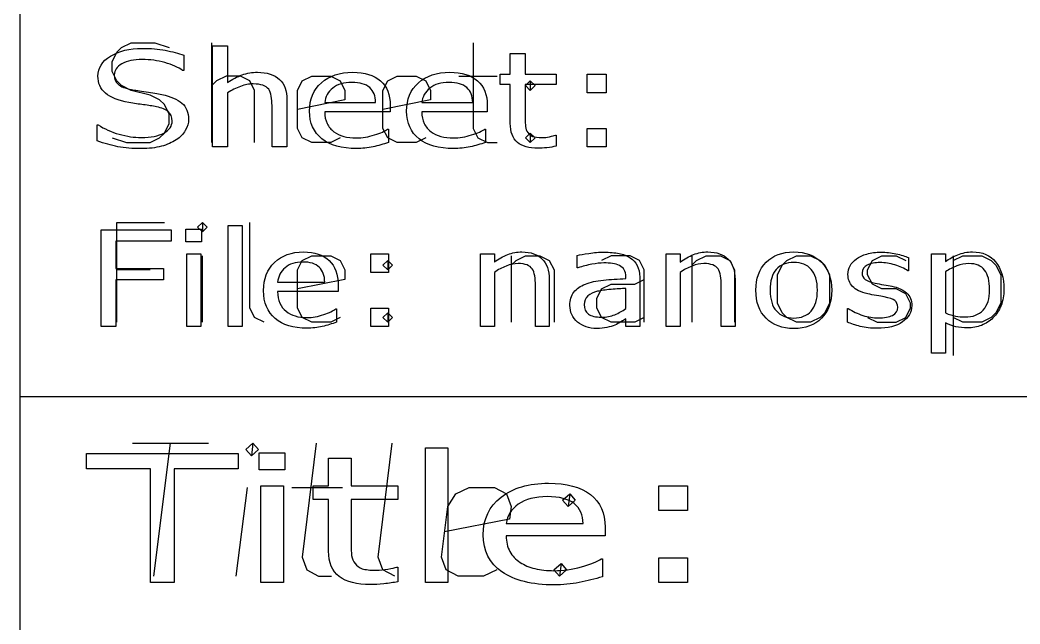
# Model space of a CAD drawing. Header units: millimetres. Extents: x 10 to 410, y 10 to 287.
# Drawn here: x 299.99 to 315.02, y 19.08 to 28.16 of the extents above; entities that cross this region are included whole.
import ezdxf

# ---------------------------------------------------------------- set-up
doc = ezdxf.new("R2010")
doc.units = ezdxf.units.MM
doc.layers.get('0').update_dxf_attribs({"linetype": 'CONTINUOUS'})

msp = doc.modelspace()

# ---------------------------------------------------------------- linework, layer by layer
at = {"color": 7}
for points in [[(299.989, 44), (407.989, 44), (407.989, 12), (299.989, 12)], [(308.79773, 27.0625), (308.51184, 27.0625), (308.51184, 27.34082), (308.79773, 27.34082)], [(308.79773, 26.25), (308.51184, 26.25), (308.51184, 26.52832), (308.79773, 26.52832)], [(302.2617, 24.83222), (301.42909, 24.83222), (301.42909, 24.42206), (302.1445, 24.42206), (302.1445, 24.25019), (301.42909, 24.25019), (301.42909, 23.54999), (301.21016, 23.54999), (301.21016, 25.00409), (302.2617, 25.00409)], [(302.71837, 24.82322), (302.48395, 24.82322), (302.48395, 25.01365), (302.71837, 25.01365)], [(303.32648, 23.54978), (303.11861, 23.54978), (303.11861, 25.06931), (303.32648, 25.06931)], [(302.70507, 23.54978), (302.49719, 23.54978), (302.49719, 24.6406), (302.70507, 24.6406)], [(305.52909, 24.36228), (305.26482, 24.36228), (305.26482, 24.6406), (305.52909, 24.6406)], [(311.6591, 23.6139), (311.5163, 23.6853), (311.4448, 23.7567), (311.3734, 23.8996), (311.3734, 24.3282), (311.4448, 24.471), (311.5163, 24.5424), (311.6591, 24.6139), (311.8734, 24.6139), (312.0163, 24.5424), (312.0877, 24.471), (312.1591, 24.3282), (312.1591, 23.8996), (312.0877, 23.7567), (312.0163, 23.6853), (311.8734, 23.6139)], [(311.97545, 24.0947)], [(312.18997, 24.0947)], [(314.56395, 24.10347)], [(314.77849, 24.10837)], [(305.52909, 23.54978), (305.26482, 23.54978), (305.26482, 23.8281), (305.52909, 23.8281)], [(309.09721, 23.81827)], [(303.96947, 21.39797), (303.58629, 21.39797), (303.58629, 21.65188), (303.96947, 21.65188)], [(306.42214, 19.70003), (306.08234, 19.70003), (306.08234, 21.7261), (306.42214, 21.7261)], [(303.26999, 21.40967), (302.30844, 21.40967), (302.30844, 19.70001), (301.95057, 19.70001), (301.95057, 21.40967), (300.98901, 21.40967), (300.98901, 21.63884), (303.26999, 21.63884)], [(303.94777, 19.70003), (303.60797, 19.70003), (303.60797, 21.15448), (303.94777, 21.15448)], [(310.02254, 20.78338), (309.59056, 20.78338), (309.59056, 21.15448), (310.02254, 21.15448)], [(310.02254, 19.70003), (309.59056, 19.70003), (309.59056, 20.07113), (310.02254, 20.07113)]]:
    msp.add_lwpolyline(points, close=True, dxfattribs=at)
for points in [[(301.3734, 26.3853), (301.5877, 26.3139), (301.9448, 26.3139), (302.0877, 26.3853), (302.1591, 26.4567), (302.2305, 26.5996), (302.2305, 26.7424), (302.1591, 26.8853), (302.0877, 26.9567), (301.9448, 27.0282), (301.6591, 27.0996), (301.5163, 27.171), (301.4448, 27.2424), (301.3734, 27.3853), (301.3734, 27.5282), (301.4448, 27.671), (301.5163, 27.7424), (301.6591, 27.8139), (302.0163, 27.8139), (302.2305, 27.7424)], [(302.8734, 26.3139), (302.8734, 27.8139)], [(306.802, 27.8139), (306.802, 26.5282), (306.8734, 26.3853), (307.0163, 26.3139), (307.1591, 26.3139)], [(303.10983, 27.06444), (303.10983, 26.24998), (302.88494, 26.24998), (302.88494, 27.76951), (303.10983, 27.76951), (303.10983, 27.21971)], [(302.45077, 27.62875), (302.45077, 27.40023), (302.43397, 27.40023)], [(307.35872, 26.60616), (307.35872, 27.18624), (307.2068, 27.18624), (307.2068, 27.34053), (307.35872, 27.34053), (307.35872, 27.65401), (307.5836, 27.65401), (307.5836, 27.34053), (308.04772, 27.34053), (308.04772, 27.18624), (307.5836, 27.18624), (307.5836, 26.68917)], [(303.5163, 26.3139), (303.5163, 27.0996), (303.4448, 27.2424), (303.302, 27.3139), (303.0877, 27.3139), (302.9448, 27.2424), (302.8734, 27.171)], [(304.802, 26.3853), (304.6591, 26.3139), (304.3734, 26.3139), (304.2305, 26.3853), (304.1591, 26.5282), (304.1591, 27.0996), (304.2305, 27.2424), (304.3734, 27.3139), (304.6591, 27.3139), (304.802, 27.2424), (304.8734, 27.0996), (304.8734, 26.9567), (304.1591, 26.8139)], [(306.0877, 26.3853), (305.9448, 26.3139), (305.6591, 26.3139), (305.5163, 26.3853), (305.4448, 26.5282), (305.4448, 27.0996), (305.5163, 27.2424), (305.6591, 27.3139), (305.9448, 27.3139), (306.0877, 27.2424), (306.1591, 27.0996), (306.1591, 26.9567), (305.4448, 26.8139)], [(306.5877, 27.3139), (307.1591, 27.3139)], [(307.6591, 27.2424), (307.7305, 27.171), (307.6591, 27.0996), (307.5877, 27.171), (307.6591, 27.2424), (307.6591, 27.0996)], [(304.00218, 26.95795), (304.00221, 26.25)], [(304.56921, 26.917), (305.33476, 26.91699)], [(306.02856, 26.917), (306.79411, 26.91699)], [(304.00221, 26.25), (303.77733, 26.25), (303.77733, 26.8711)], [(305.55367, 26.77637), (304.5692, 26.77637)], [(305.55372, 26.876), (305.55367, 26.77637)], [(307.01302, 26.77637), (306.02855, 26.77637)], [(307.01307, 26.876), (307.01302, 26.77637)], [(302.52247, 26.66489), (302.52253, 26.66504)], [(301.14925, 26.33975), (301.14925, 26.58193), (301.16605, 26.58193)], [(305.5154, 26.51662), (305.5274, 26.51662), (305.5274, 26.31643)], [(306.97475, 26.51662), (306.98675, 26.51662), (306.98675, 26.31643)], [(307.6591, 26.4567), (307.7305, 26.3853), (307.6591, 26.3139), (307.5877, 26.3853), (307.6591, 26.4567), (307.6591, 26.3139)], [(308.03598, 26.4246), (308.04798, 26.4246), (308.04772, 26.25977)], [(301.4448, 23.6139), (301.4448, 25.1139), (302.1591, 25.1139)], [(302.7305, 25.1139), (302.6591, 25.0424), (302.7305, 24.971), (302.802, 25.0424), (302.7305, 25.1139), (302.7305, 24.971)], [(303.6591, 23.6139), (303.5163, 23.6853), (303.4448, 23.8282), (303.4448, 25.1139)], [(302.7305, 23.6139), (302.7305, 24.6139)], [(304.802, 23.6853), (304.6591, 23.6139), (304.3734, 23.6139), (304.2305, 23.6853), (304.1591, 23.8282), (304.1591, 24.3996), (304.2305, 24.5424), (304.3734, 24.6139), (304.6591, 24.6139), (304.802, 24.5424), (304.8734, 24.3996), (304.8734, 24.2567), (304.1591, 24.1139)], [(305.5163, 24.5424), (305.5877, 24.471), (305.5163, 24.3996), (305.4448, 24.471), (305.5163, 24.5424), (305.5163, 24.3996)], [(307.11907, 24.36421), (307.11907, 23.54976), (306.91119, 23.54976), (306.91119, 24.64058), (307.11907, 24.64058), (307.11907, 24.51949)], [(307.3734, 24.6139), (307.3734, 23.6139)], [(307.3734, 24.471), (307.4448, 24.5424), (307.5877, 24.6139), (307.802, 24.6139), (307.9448, 24.5424), (308.0163, 24.3996), (308.0163, 23.6139)], [(308.37517, 24.43104), (308.36407, 24.43104), (308.36407, 24.61756)], [(309.3734, 23.6139), (309.3734, 24.3996), (309.302, 24.5424), (309.1591, 24.6139), (308.8734, 24.6139), (308.7305, 24.5424)], [(309.91213, 24.36421), (309.91213, 23.54976), (309.70425, 23.54976), (309.70425, 24.64058), (309.91213, 24.64058), (309.91213, 24.51949)], [(310.0877, 24.6139), (310.0877, 23.6139)], [(310.0877, 24.471), (310.1591, 24.5424), (310.302, 24.6139), (310.5163, 24.6139), (310.6591, 24.5424), (310.7305, 24.3996), (310.7305, 23.6139)], [(312.7305, 23.6853), (312.8734, 23.6139), (313.1591, 23.6139), (313.302, 23.6853), (313.3734, 23.8282), (313.3734, 23.8996), (313.302, 24.0424), (313.1591, 24.1139), (312.9448, 24.1139), (312.802, 24.1853), (312.7305, 24.3282), (312.7305, 24.3996), (312.802, 24.5424), (312.9448, 24.6139), (313.1591, 24.6139), (313.302, 24.5424)], [(313.3456, 24.585), (313.3456, 24.38871), (313.3345, 24.38871)], [(313.89944, 23.60446), (313.89944, 23.14743), (313.69156, 23.14743), (313.69156, 24.64059), (313.89944, 24.64059), (313.89944, 24.52633)], [(314.0163, 24.6139), (314.0163, 23.1139)], [(314.0163, 24.5424), (314.1591, 24.6139), (314.4448, 24.6139), (314.5877, 24.5424), (314.6591, 24.471), (314.7305, 24.3282), (314.7305, 23.8996), (314.6591, 23.7567), (314.5877, 23.6853), (314.4448, 23.6139), (314.1591, 23.6139), (314.0163, 23.6853)], [(301.9448, 24.3996), (301.4448, 24.3996)], [(313.89941, 24.37199), (313.89941, 23.75382)], [(303.86169, 24.21679), (304.56932, 24.21677)], [(307.94394, 24.25774), (307.94399, 23.54978)], [(309.3734, 23.6853), (309.2305, 23.6139), (308.8734, 23.6139), (308.7305, 23.6853), (308.6591, 23.8282), (308.6591, 23.971), (308.7305, 24.1139), (308.8734, 24.1853), (309.2305, 24.1853), (309.3734, 24.2567)], [(309.09721, 24.27062), (309.09721, 24.29892)], [(309.30395, 24.29039), (309.30403, 23.54978)], [(310.737, 24.25774), (310.73705, 23.54978)], [(304.77167, 24.07615), (303.86166, 24.07615)], [(304.77175, 24.17578), (304.77167, 24.07615)], [(307.94399, 23.54978), (307.73611, 23.54978), (307.73611, 24.17087)], [(309.09726, 23.81834), (309.09726, 24.12205)], [(310.73705, 23.54978), (310.52917, 23.54978), (310.52917, 24.17087)], [(304.73632, 23.8164), (304.74742, 23.8164), (304.74742, 23.61621)], [(305.5163, 23.7567), (305.5877, 23.6853), (305.5163, 23.6139), (305.4448, 23.6853), (305.5163, 23.7567), (305.5163, 23.6139)], [(312.42881, 23.61522), (312.42881, 23.82127), (312.43991, 23.82127)], [(313.39427, 23.86419), (313.3941, 23.86423)], [(309.30403, 23.54978), (309.09726, 23.54978), (309.09726, 23.6662)], [(299.989, 22.5), (407.989, 22.5)], [(301.6807, 21.7956), (302.8236, 21.7956)], [(302.0022, 19.7956), (302.2522, 21.7956)], [(303.4903, 21.7956), (303.3831, 21.7003), (303.4664, 21.6051), (303.5736, 21.7003), (303.4903, 21.7956), (303.4664, 21.6051)], [(304.4426, 21.7956), (304.2283, 20.0813), (304.2998, 19.8908), (304.4783, 19.7956), (304.6688, 19.7956)], [(305.6212, 19.7956), (305.4426, 19.8908), (305.3712, 20.0813), (305.5855, 21.7956)], [(304.62736, 20.17524), (304.62736, 20.94869), (304.39782, 20.94869), (304.39782, 21.15442), (304.62736, 21.15442), (304.62736, 21.57239), (304.96716, 21.57239), (304.96716, 21.15442), (305.66844, 21.15442), (305.66844, 20.94869), (304.96716, 20.94869), (304.96716, 20.28592)], [(303.2403, 19.7956), (303.4069, 21.1289)], [(304.0736, 21.1289), (304.8355, 21.1289)], [(307.1569, 19.8908), (306.9545, 19.7956), (306.5736, 19.7956), (306.395, 19.8908), (306.3236, 20.0813), (306.4188, 20.8432), (306.5379, 21.0337), (306.7403, 21.1289), (307.1212, 21.1289), (307.2998, 21.0337), (307.3712, 20.8432), (307.3474, 20.6527), (306.3712, 20.4622)], [(308.2522, 21.0337), (308.3355, 20.9384), (308.2283, 20.8432), (308.145, 20.9384), (308.2522, 21.0337), (308.2283, 20.8432)], [(307.29693, 20.58937), (308.45369, 20.58937)], [(308.78443, 20.53469), (308.78445, 20.40187)], [(308.78445, 20.40187), (307.29693, 20.40187)], [(308.72657, 20.05552), (308.74467, 20.05552), (308.74467, 19.78859)], [(305.65013, 19.93304), (305.66823, 19.93304), (305.66844, 19.71303)], [(308.1212, 19.986), (308.2045, 19.8908), (308.0974, 19.7956), (308.0141, 19.8908), (308.1212, 19.986), (308.0974, 19.7956)]]:
    msp.add_lwpolyline(points, dxfattribs=at)
for points in [[(301.34908, 27.61316), (301.475073, 27.691287), (301.634963, 27.73035), (301.82875, 27.73035)], [(301.82875, 27.73035), (301.95395, 27.73035), (302.068783, 27.720583), (302.17325, 27.70105)], [(302.17325, 27.70105), (302.277717, 27.681517), (302.370223, 27.657417), (302.45077, 27.62875)], [(301.16008, 27.31434), (301.16008, 27.43608), (301.22308, 27.535687), (301.34908, 27.61316)], [(301.8275, 27.56334), (301.700707, 27.56334), (301.598633, 27.54184), (301.52128, 27.49884)], [(302.16602, 27.51644), (302.055973, 27.547707), (301.943133, 27.56334), (301.8275, 27.56334)], [(302.43397, 27.40023), (302.366183, 27.447097), (302.276867, 27.485833), (302.16602, 27.51644)], [(301.52128, 27.49884), (301.44472, 27.45584), (301.40644, 27.4005), (301.40644, 27.33282)], [(303.32753, 27.33104), (303.40249, 27.357707), (303.479447, 27.37104), (303.5584, 27.37104)], [(303.5584, 27.37104), (303.70274, 27.37104), (303.812787, 27.335557), (303.88854, 27.26459)], [(304.51901, 27.21389), (304.63863, 27.31871), (304.79573, 27.37112), (304.99031, 27.37112)], [(304.99031, 27.37112), (305.170537, 27.37112), (305.309297, 27.32815), (305.40659, 27.24221)], [(305.97836, 27.21389), (306.09798, 27.31871), (306.25508, 27.37112), (306.44966, 27.37112)], [(306.44966, 27.37112), (306.629887, 27.37112), (306.768647, 27.32815), (306.86594, 27.24221)], [(301.27372, 27.05555), (301.19796, 27.12195), (301.16008, 27.208213), (301.16008, 27.31434)], [(301.40644, 27.33282), (301.40644, 27.272287), (301.425573, 27.22476), (301.46384, 27.19024)], [(303.10983, 27.21971), (303.180003, 27.267243), (303.25257, 27.304353), (303.32753, 27.33104)], [(303.88854, 27.26459), (303.9643, 27.19363), (304.00218, 27.091417), (304.00218, 26.95795)], [(304.34078, 26.78909), (304.34078, 26.96747), (304.40019, 27.10907), (304.51901, 27.21389)], [(304.97831, 27.21973), (304.857897, 27.21973), (304.761803, 27.190763), (304.69003, 27.13283)], [(305.24506, 27.14063), (305.18686, 27.193363), (305.097943, 27.21973), (304.97831, 27.21973)], [(305.40659, 27.24221), (305.504677, 27.15627), (305.55372, 27.0342), (305.55372, 26.876)], [(305.80013, 26.78909), (305.80013, 26.96747), (305.85954, 27.10907), (305.97836, 27.21389)], [(306.43766, 27.21973), (306.317247, 27.21973), (306.221153, 27.190763), (306.14938, 27.13283)], [(306.70441, 27.14063), (306.64621, 27.193363), (306.557293, 27.21973), (306.43766, 27.21973)], [(306.86594, 27.24221), (306.964027, 27.15627), (307.01307, 27.0342), (307.01307, 26.876)], [(301.46384, 27.19024), (301.502107, 27.155707), (301.569493, 27.12934), (301.666, 27.11114)], [(301.666, 27.11114), (301.717, 27.102007), (301.789567, 27.09094), (301.8837, 27.07794)], [(301.8837, 27.07794), (301.9778, 27.06494), (302.057547, 27.051607), (302.12294, 27.03794)], [(303.30241, 27.15914), (303.235423, 27.134407), (303.17123, 27.10284), (303.10983, 27.06444)], [(303.495, 27.19624), (303.4336, 27.19624), (303.369403, 27.183873), (303.30241, 27.15914)], [(303.64093, 27.17574), (303.603463, 27.189407), (303.55482, 27.19624), (303.495, 27.19624)], [(303.72703, 27.11524), (303.707097, 27.142573), (303.678397, 27.16274), (303.64093, 27.17574)], [(303.76653, 27.01172), (303.75933, 27.055987), (303.746163, 27.090493), (303.72703, 27.11524)], [(304.69003, 27.13283), (304.619057, 27.074897), (304.578783, 27.002953), (304.56921, 26.917)], [(305.33476, 26.91699), (305.334093, 27.01335), (305.304193, 27.087897), (305.24506, 27.14063)], [(306.14938, 27.13283), (306.078407, 27.074897), (306.038133, 27.002953), (306.02856, 26.917)], [(306.79411, 26.91699), (306.793443, 27.01335), (306.763543, 27.087897), (306.70441, 27.14063)], [(301.6254, 26.9159), (301.4675, 26.943233), (301.350273, 26.989783), (301.27372, 27.05555)], [(301.84669, 26.8837), (301.77731, 26.892167), (301.703547, 26.9029), (301.6254, 26.9159)], [(302.12294, 27.03794), (302.25532, 27.009273), (302.355003, 26.96598), (302.42199, 26.90806)], [(302.42199, 26.90806), (302.488977, 26.850127), (302.52247, 26.76907), (302.52247, 26.66489)], [(303.77733, 26.8711), (303.77733, 26.921233), (303.77373, 26.968107), (303.76653, 27.01172)], [(302.04167, 26.8515), (301.98187, 26.8645), (301.916877, 26.875233), (301.84669, 26.8837)], [(302.21751, 26.7802), (302.179243, 26.8108), (302.12063, 26.834567), (302.04167, 26.8515)], [(302.27611, 26.63762), (302.27611, 26.702087), (302.256577, 26.749613), (302.21751, 26.7802)], [(304.52739, 26.37112), (304.402983, 26.469427), (304.34078, 26.60875), (304.34078, 26.78909)], [(304.5692, 26.77637), (304.5692, 26.70931), (304.581567, 26.650717), (304.6063, 26.60059)], [(305.98674, 26.37112), (305.862333, 26.469427), (305.80013, 26.60875), (305.80013, 26.78909)], [(306.02855, 26.77637), (306.02855, 26.70931), (306.040917, 26.650717), (306.06565, 26.60059)], [(302.1529, 26.45793), (302.23504, 26.502863), (302.27611, 26.56276), (302.27611, 26.63762)], [(302.52253, 26.66504), (302.52253, 26.608373), (302.506163, 26.552383), (302.47343, 26.49707)], [(307.46518, 26.31807), (307.394207, 26.377937), (307.35872, 26.473967), (307.35872, 26.60616)], [(307.5836, 26.68917), (307.5836, 26.631903), (307.585267, 26.58698), (307.5886, 26.5544)], [(301.16605, 26.58193), (301.256163, 26.52073), (301.36023, 26.47353), (301.47825, 26.44033)], [(301.81079, 26.39053), (301.957523, 26.39053), (302.07156, 26.412997), (302.1529, 26.45793)], [(302.47343, 26.49707), (302.441563, 26.441737), (302.396507, 26.394863), (302.33826, 26.35645)], [(304.6063, 26.60059), (304.631033, 26.551123), (304.664923, 26.510433), (304.70797, 26.47852)], [(304.70797, 26.47852), (304.749437, 26.447253), (304.79848, 26.42382), (304.8551, 26.40822)], [(305.31803, 26.42872), (305.410537, 26.458653), (305.476327, 26.487953), (305.5154, 26.51662)], [(306.06565, 26.60059), (306.090383, 26.551123), (306.124273, 26.510433), (306.16732, 26.47852)], [(306.16732, 26.47852), (306.208787, 26.447253), (306.25783, 26.42382), (306.31445, 26.40822)], [(306.77738, 26.42872), (306.869887, 26.458653), (306.935677, 26.487953), (306.97475, 26.51662)], [(307.5886, 26.5544), (307.591933, 26.522533), (307.6031, 26.4926), (307.6221, 26.4646)], [(307.6221, 26.4646), (307.639633, 26.438533), (307.663567, 26.419333), (307.6939, 26.407)], [(301.46146, 26.25285), (301.359387, 26.272383), (301.255317, 26.30135), (301.14925, 26.33975)], [(301.47825, 26.44033), (301.596277, 26.40713), (301.707123, 26.39053), (301.81079, 26.39053)], [(302.33826, 26.35645), (302.27446, 26.314783), (302.1999, 26.282217), (302.11458, 26.25875)], [(305.04653, 26.22463), (304.824837, 26.22463), (304.65179, 26.27346), (304.52739, 26.37112)], [(304.8551, 26.40822), (304.9125, 26.39262), (304.9755, 26.38482), (305.0441, 26.38482)], [(305.0441, 26.38482), (305.135013, 26.38482), (305.226323, 26.399453), (305.31803, 26.42872)], [(305.5274, 26.31643), (305.45164, 26.290363), (305.374287, 26.268563), (305.29534, 26.25103)], [(306.50588, 26.22463), (306.284187, 26.22463), (306.11114, 26.27346), (305.98674, 26.37112)], [(306.31445, 26.40822), (306.37185, 26.39262), (306.43485, 26.38482), (306.50345, 26.38482)], [(306.50345, 26.38482), (306.594363, 26.38482), (306.685673, 26.399453), (306.77738, 26.42872)], [(306.98675, 26.31643), (306.91099, 26.290363), (306.833637, 26.268563), (306.75469, 26.25103)], [(307.77618, 26.22827), (307.63982, 26.22827), (307.536153, 26.258203), (307.46518, 26.31807)], [(307.6939, 26.407), (307.724967, 26.395267), (307.772017, 26.3894), (307.83505, 26.3894)], [(307.83505, 26.3894), (307.871717, 26.3894), (307.909993, 26.393633), (307.94988, 26.4021)], [(307.94988, 26.4021), (307.989747, 26.411233), (308.018447, 26.418733), (308.03598, 26.4246)], [(301.80835, 26.22355), (301.679963, 26.22355), (301.564333, 26.233317), (301.46146, 26.25285)], [(302.11458, 26.25875), (302.030047, 26.235283), (301.92797, 26.22355), (301.80835, 26.22355)], [(305.29534, 26.25103), (305.216393, 26.23343), (305.133457, 26.22463), (305.04653, 26.22463)], [(306.75469, 26.25103), (306.675743, 26.23343), (306.592807, 26.22463), (306.50588, 26.22463)], [(307.90896, 26.23727), (307.859493, 26.23127), (307.815233, 26.22827), (307.77618, 26.22827)], [(308.04772, 26.25977), (308.005453, 26.250637), (307.9592, 26.243137), (307.90896, 26.23727)], [(303.81529, 24.51367), (303.925863, 24.618483), (304.071083, 24.67089), (304.25095, 24.67089)], [(304.25095, 24.67089), (304.417543, 24.67089), (304.545807, 24.627923), (304.63574, 24.54199)], [(307.32031, 24.63082), (307.389603, 24.657487), (307.46074, 24.67082), (307.53372, 24.67082)], [(307.53372, 24.67082), (307.66714, 24.67082), (307.768867, 24.63534), (307.8389, 24.56438)], [(308.53988, 24.64976), (308.616547, 24.661493), (308.692107, 24.66736), (308.76656, 24.66736)], [(308.76656, 24.66736), (308.85354, 24.66736), (308.929097, 24.66086), (308.99323, 24.64786)], [(310.11337, 24.63082), (310.182663, 24.657487), (310.253797, 24.67082), (310.32677, 24.67082)], [(310.32677, 24.67082), (310.460197, 24.67082), (310.561923, 24.63534), (310.63195, 24.56438)], [(311.20366, 24.5156), (311.306867, 24.619113), (311.44582, 24.67087), (311.62052, 24.67087)], [(311.62052, 24.67087), (311.793753, 24.67087), (311.93197, 24.619113), (312.03517, 24.5156)], [(312.71866, 24.6396), (312.782793, 24.657867), (312.854297, 24.667), (312.93317, 24.667)], [(312.93317, 24.667), (313.006883, 24.667), (313.081333, 24.658867), (313.15652, 24.6426)], [(314.0852, 24.62887), (314.154493, 24.65687), (314.22821, 24.67087), (314.30635, 24.67087)], [(314.30635, 24.67087), (314.45525, 24.67087), (314.57098, 24.621067), (314.65354, 24.52146)], [(303.65054, 24.08886), (303.65054, 24.267247), (303.705457, 24.40885), (303.81529, 24.51367)], [(304.23984, 24.51951), (304.128533, 24.51951), (304.039707, 24.490543), (303.97336, 24.43261)], [(304.48642, 24.44041), (304.43262, 24.493143), (304.350427, 24.51951), (304.23984, 24.51951)], [(304.63574, 24.54199), (304.726413, 24.45605), (304.77175, 24.33398), (304.77175, 24.17578)], [(307.11907, 24.51949), (307.183937, 24.567023), (307.251017, 24.604133), (307.32031, 24.63082)], [(307.8389, 24.56438), (307.908927, 24.493413), (307.94394, 24.3912), (307.94394, 24.25774)], [(308.36407, 24.61756), (308.404603, 24.62736), (308.463207, 24.638093), (308.53988, 24.64976)], [(308.76549, 24.50524), (308.710957, 24.50524), (308.650143, 24.49874), (308.58305, 24.48574)], [(308.89486, 24.49724), (308.853593, 24.502573), (308.81047, 24.50524), (308.76549, 24.50524)], [(308.99323, 24.64786), (309.058097, 24.63546), (309.11412, 24.61396), (309.1613, 24.58336)], [(309.1613, 24.58336), (309.207767, 24.553427), (309.24315, 24.51469), (309.26745, 24.46715)], [(309.91213, 24.51949), (309.976997, 24.567023), (310.044077, 24.604133), (310.11337, 24.63082)], [(310.63195, 24.56438), (310.701983, 24.493413), (310.737, 24.3912), (310.737, 24.25774)], [(311.04997, 24.0947), (311.04997, 24.272433), (311.1012, 24.412733), (311.20366, 24.5156)], [(311.62051, 24.51267), (311.50773, 24.51267), (311.42001, 24.478167), (311.35735, 24.40916)], [(311.88146, 24.40916), (311.818793, 24.478167), (311.73181, 24.51267), (311.62051, 24.51267)], [(312.03517, 24.5156), (312.13837, 24.412733), (312.18997, 24.272433), (312.18997, 24.0947)], [(312.46544, 24.46085), (312.48684, 24.500583), (312.518907, 24.536067), (312.56164, 24.5673)], [(312.56164, 24.5673), (312.602907, 24.5979), (312.655247, 24.622), (312.71866, 24.6396)], [(312.91765, 24.51171), (312.841723, 24.51171), (312.77759, 24.498677), (312.72525, 24.47261)], [(313.141, 24.47561), (313.065073, 24.499677), (312.990623, 24.51171), (312.91765, 24.51171)], [(313.15652, 24.6426), (313.232447, 24.627), (313.295473, 24.6078), (313.3456, 24.585)], [(313.89944, 24.52633), (313.954707, 24.56733), (314.016627, 24.60151), (314.0852, 24.62887)], [(314.65354, 24.52146), (314.73684, 24.4225), (314.77849, 24.284803), (314.77849, 24.10837)], [(303.97336, 24.43261), (303.90776, 24.374677), (303.870537, 24.302737), (303.86169, 24.21679)], [(304.56932, 24.21677), (304.568653, 24.313123), (304.54102, 24.38767), (304.48642, 24.44041)], [(307.29709, 24.45891), (307.235157, 24.434177), (307.175817, 24.40261), (307.11907, 24.36421)], [(307.47511, 24.49601), (307.418377, 24.49601), (307.359037, 24.483643), (307.29709, 24.45891)], [(307.61001, 24.47551), (307.575343, 24.489177), (307.530377, 24.49601), (307.47511, 24.49601)], [(307.68961, 24.41501), (307.67121, 24.442343), (307.644677, 24.46251), (307.61001, 24.47551)], [(307.72611, 24.3115), (307.719443, 24.355767), (307.707277, 24.39027), (307.68961, 24.41501)], [(308.58305, 24.48574), (308.51597, 24.47334), (308.446677, 24.455107), (308.37517, 24.43104)], [(309.00101, 24.46694), (308.971543, 24.48194), (308.93616, 24.49204), (308.89486, 24.49724)], [(309.07181, 24.40244), (309.05561, 24.429773), (309.03201, 24.451273), (309.00101, 24.46694)], [(309.09721, 24.29892), (309.09721, 24.340587), (309.088743, 24.375093), (309.07181, 24.40244)], [(309.26745, 24.46715), (309.291783, 24.419617), (309.30395, 24.360697), (309.30395, 24.29039)], [(310.09015, 24.45891), (310.028217, 24.434177), (309.968877, 24.40261), (309.91213, 24.36421)], [(310.26817, 24.49601), (310.211437, 24.49601), (310.152097, 24.483643), (310.09015, 24.45891)], [(310.40307, 24.47551), (310.368403, 24.489177), (310.323437, 24.49601), (310.26817, 24.49601)], [(310.48267, 24.41501), (310.46427, 24.442343), (310.437737, 24.46251), (310.40307, 24.47551)], [(310.51917, 24.3115), (310.512503, 24.355767), (310.500337, 24.39027), (310.48267, 24.41501)], [(311.35735, 24.40916), (311.295417, 24.3408), (311.26445, 24.23598), (311.26445, 24.0947)], [(311.97546, 24.0947), (311.97546, 24.23598), (311.944127, 24.3408), (311.88146, 24.40916)], [(312.43444, 24.3339), (312.43444, 24.378833), (312.444773, 24.42115), (312.46544, 24.46085)], [(312.72525, 24.47261), (312.672917, 24.44721), (312.64675, 24.409123), (312.64675, 24.35835)], [(312.64675, 24.35835), (312.64675, 24.313417), (312.662617, 24.279563), (312.69435, 24.25679)], [(313.3345, 24.38871), (313.281433, 24.423243), (313.216933, 24.45221), (313.141, 24.47561)], [(314.07301, 24.46179), (314.012543, 24.43899), (313.954677, 24.409057), (313.89941, 24.37199)], [(314.25324, 24.49599), (314.193507, 24.49599), (314.13343, 24.48459), (314.07301, 24.46179)], [(314.48766, 24.39829), (314.436793, 24.463423), (314.358653, 24.49599), (314.25324, 24.49599)], [(314.56396, 24.10337), (314.56396, 24.234883), (314.538527, 24.33319), (314.48766, 24.39829)], [(307.73611, 24.17087), (307.73611, 24.221003), (307.732777, 24.26788), (307.72611, 24.3115)], [(308.48685, 24.18762), (308.562037, 24.216887), (308.652337, 24.236753), (308.75775, 24.24722)], [(308.75775, 24.24722), (308.863163, 24.25762), (308.976317, 24.26542), (309.09721, 24.27062)], [(310.52917, 24.17087), (310.52917, 24.221003), (310.525837, 24.26788), (310.51917, 24.3115)], [(312.50184, 24.15226), (312.456907, 24.201727), (312.43444, 24.262273), (312.43444, 24.3339)], [(312.69435, 24.25679), (312.725283, 24.23399), (312.77541, 24.215423), (312.84473, 24.20109)], [(312.84473, 24.20109), (312.883063, 24.19329), (312.925817, 24.18549), (312.97299, 24.17769)], [(303.82303, 23.67089), (303.708037, 23.769203), (303.65054, 23.908527), (303.65054, 24.08886)], [(303.86166, 24.07615), (303.86166, 24.00909), (303.873093, 23.950497), (303.89596, 23.90037)], [(308.25466, 23.86633), (308.25466, 23.94901), (308.27456, 24.01574), (308.31436, 24.06652)], [(308.31436, 24.06652), (308.354893, 24.117987), (308.41239, 24.158353), (308.48685, 24.18762)], [(308.66934, 24.07905), (308.609607, 24.06405), (308.561323, 24.040617), (308.52449, 24.00875)], [(308.8728, 24.10735), (308.787287, 24.100683), (308.719467, 24.09125), (308.66934, 24.07905)], [(309.09726, 24.12205), (309.03386, 24.118717), (308.95904, 24.113817), (308.8728, 24.10735)], [(311.20366, 23.6738), (311.1012, 23.776667), (311.04997, 23.916967), (311.04997, 24.0947)], [(311.26445, 24.0947), (311.26445, 23.95798), (311.295783, 23.85414), (311.35845, 23.78318)], [(311.88035, 23.7822), (311.94375, 23.852513), (311.97545, 23.95668), (311.97545, 24.0947)], [(312.18997, 24.0947), (312.18997, 23.916967), (312.13837, 23.776667), (312.03517, 23.6738)], [(312.73294, 24.04093), (312.62458, 24.06633), (312.547547, 24.10344), (312.50184, 24.15226)], [(312.97299, 24.17769), (313.020923, 24.16989), (313.06073, 24.162723), (313.09241, 24.15619)], [(313.09241, 24.15619), (313.188977, 24.136657), (313.26343, 24.103127), (313.31577, 24.0556)], [(313.31577, 24.0556), (313.368103, 24.0074), (313.39427, 23.943597), (313.39427, 23.86419)], [(314.46665, 23.79683), (314.531517, 23.865843), (314.56395, 23.968057), (314.56395, 24.10347)], [(314.77847, 24.10837), (314.77847, 24.01983), (314.764103, 23.938777), (314.73537, 23.86521)], [(303.89596, 23.90037), (303.918827, 23.850903), (303.95016, 23.810213), (303.98996, 23.7783)], [(308.52449, 24.00875), (308.487623, 23.977483), (308.46919, 23.93419), (308.46919, 23.87887)], [(312.86231, 24.01553), (312.81511, 24.02333), (312.771987, 24.031797), (312.73294, 24.04093)], [(312.97841, 23.99503), (312.948943, 24.00103), (312.910243, 24.007863), (312.86231, 24.01553)], [(313.13985, 23.93843), (313.11185, 23.960563), (313.058037, 23.97943), (312.97841, 23.99503)], [(313.18185, 23.84083), (313.18185, 23.883763), (313.16785, 23.916297), (313.13985, 23.93843)], [(303.98996, 23.7783), (304.028293, 23.747033), (304.073627, 23.7236), (304.12596, 23.708)], [(304.55388, 23.7285), (304.639387, 23.758433), (304.7002, 23.787733), (304.73632, 23.8164)], [(308.37076, 23.6173), (308.29336, 23.682433), (308.25466, 23.765443), (308.25466, 23.86633)], [(308.46919, 23.87887), (308.46919, 23.816403), (308.490557, 23.769203), (308.53329, 23.73727)], [(308.92914, 23.72747), (308.989607, 23.75287), (309.04563, 23.783137), (309.09721, 23.81827)], [(311.35845, 23.78318), (311.421117, 23.712867), (311.508467, 23.67771), (311.6205, 23.67771)], [(311.6205, 23.67771), (311.731073, 23.67771), (311.81769, 23.71254), (311.88035, 23.7822)], [(312.43991, 23.82127), (312.50551, 23.77767), (312.57849, 23.74284), (312.65885, 23.71678)], [(313.10445, 23.71778), (313.15605, 23.743847), (313.18185, 23.784863), (313.18185, 23.84083)], [(313.3941, 23.86423), (313.3941, 23.764623), (313.347293, 23.68292), (313.25368, 23.61912)], [(313.89941, 23.75382), (313.95841, 23.73042), (314.008903, 23.714487), (314.05089, 23.70602)], [(314.19574, 23.69332), (314.311473, 23.69332), (314.401777, 23.727823), (314.46665, 23.79683)], [(314.73537, 23.86521), (314.706637, 23.792297), (314.666093, 23.730447), (314.61374, 23.67966)], [(304.30292, 23.52441), (304.097993, 23.52441), (303.93803, 23.573237), (303.82303, 23.67089)], [(304.12596, 23.708), (304.179027, 23.6924), (304.237263, 23.6846), (304.30067, 23.6846)], [(304.30067, 23.6846), (304.384703, 23.6846), (304.469107, 23.699233), (304.55388, 23.7285)], [(304.74742, 23.61621), (304.677393, 23.590143), (304.60589, 23.568343), (304.53291, 23.55081)], [(308.65382, 23.5197), (308.542513, 23.5197), (308.44816, 23.552233), (308.37076, 23.6173)], [(308.53329, 23.73727), (308.576023, 23.706003), (308.64126, 23.69037), (308.729, 23.69037)], [(308.729, 23.69037), (308.80198, 23.69037), (308.868693, 23.702737), (308.92914, 23.72747)], [(309.02206, 23.6193), (308.991127, 23.599767), (308.960893, 23.584133), (308.93136, 23.5724)], [(309.09726, 23.6662), (309.07886, 23.655133), (309.053793, 23.6395), (309.02206, 23.6193)], [(311.62052, 23.51951), (311.44582, 23.51951), (311.306867, 23.57094), (311.20366, 23.6738)], [(312.03517, 23.6738), (311.93197, 23.57094), (311.793753, 23.51951), (311.62052, 23.51951)], [(312.6201, 23.55172), (312.544173, 23.571253), (312.48041, 23.59242), (312.42881, 23.61522)], [(312.65885, 23.71678), (312.739197, 23.69138), (312.816227, 23.67868), (312.88994, 23.67868)], [(313.25368, 23.61912), (313.1608, 23.55532), (313.03364, 23.52342), (312.8722, 23.52342)], [(312.88994, 23.67868), (312.981347, 23.67868), (313.05285, 23.691713), (313.10445, 23.71778)], [(314.05756, 23.54686), (314.00596, 23.55926), (313.953253, 23.57846), (313.89944, 23.60446)], [(314.05089, 23.70602), (314.093623, 23.697553), (314.141907, 23.69332), (314.19574, 23.69332)], [(314.61374, 23.67966), (314.565073, 23.63146), (314.507573, 23.594027), (314.44124, 23.56736)], [(304.53291, 23.55081), (304.45993, 23.53321), (304.383267, 23.52441), (304.30292, 23.52441)], [(308.81194, 23.5353), (308.76694, 23.5249), (308.714233, 23.5197), (308.65382, 23.5197)], [(308.93136, 23.5724), (308.896693, 23.5574), (308.856887, 23.545033), (308.81194, 23.5353)], [(312.8722, 23.52342), (312.780793, 23.52342), (312.69676, 23.532853), (312.6201, 23.55172)], [(314.23226, 23.52826), (314.168127, 23.52826), (314.109893, 23.53446), (314.05756, 23.54686)], [(314.44124, 23.56736), (314.37564, 23.541293), (314.30598, 23.52826), (314.23226, 23.52826)], [(307.221, 20.98522), (307.401747, 21.12498), (307.639123, 21.19486), (307.93313, 21.19486)], [(307.93313, 21.19486), (308.20545, 21.19486), (308.415113, 21.137567), (308.56212, 21.02298)], [(306.9517, 20.4188), (306.9517, 20.656653), (307.041467, 20.84546), (307.221, 20.98522)], [(307.91508, 20.99302), (307.733127, 20.99302), (307.58793, 20.95439), (307.47949, 20.87713)], [(308.31813, 20.88755), (308.23017, 20.957863), (308.09582, 20.99302), (307.91508, 20.99302)], [(308.56212, 21.02298), (308.710327, 20.908393), (308.78443, 20.74563), (308.78443, 20.53469)], [(307.47949, 20.87713), (307.372243, 20.799877), (307.31139, 20.703957), (307.29693, 20.58937)], [(308.45369, 20.58937), (308.452357, 20.717843), (308.40717, 20.817237), (308.31813, 20.88755)], [(307.23365, 19.86151), (307.045683, 19.992583), (306.9517, 20.178347), (306.9517, 20.4188)], [(307.29693, 20.40187), (307.29693, 20.312457), (307.315597, 20.23433), (307.35293, 20.16749)], [(304.78822, 19.79112), (304.68098, 19.870987), (304.62736, 19.999027), (304.62736, 20.17524)], [(304.96716, 20.28592), (304.96716, 20.209527), (304.969493, 20.14963), (304.97416, 20.10623)], [(307.35293, 20.16749), (307.390263, 20.10149), (307.441473, 20.047237), (307.50656, 20.00473)], [(304.97416, 20.10623), (304.978827, 20.063697), (304.995693, 20.023767), (305.02476, 19.98644)], [(307.50656, 20.00473), (307.569227, 19.963063), (307.64333, 19.93183), (307.72887, 19.91103)], [(308.42835, 19.93833), (308.568123, 19.978263), (308.66753, 20.017327), (308.72657, 20.05552)], [(305.02476, 19.98644), (305.051293, 19.951707), (305.08744, 19.926107), (305.1332, 19.90964)], [(305.1332, 19.90964), (305.1802, 19.89404), (305.251293, 19.88624), (305.34648, 19.88624)], [(305.34648, 19.88624), (305.40188, 19.88624), (305.459717, 19.891873), (305.51999, 19.90314)], [(305.51999, 19.90314), (305.580257, 19.915273), (305.623637, 19.92524), (305.65013, 19.93304)], [(308.01808, 19.66619), (307.6831, 19.66619), (307.421623, 19.731297), (307.23365, 19.86151)], [(307.72887, 19.91103), (307.81563, 19.890163), (307.91082, 19.87973), (308.01444, 19.87973)], [(308.01444, 19.87973), (308.151807, 19.87973), (308.289777, 19.899263), (308.42835, 19.93833)], [(305.25815, 19.67133), (305.052103, 19.67133), (304.89546, 19.71126), (304.78822, 19.79112)], [(305.66844, 19.71303), (305.604573, 19.700897), (305.534687, 19.690897), (305.45878, 19.68303)], [(308.39402, 19.70139), (308.274733, 19.677923), (308.14942, 19.66619), (308.01808, 19.66619)], [(308.74467, 19.78859), (308.630197, 19.753857), (308.513313, 19.72479), (308.39402, 19.70139)], [(305.45878, 19.68303), (305.384073, 19.67523), (305.317197, 19.67133), (305.25815, 19.67133)]]:
    msp.add_open_spline(points, degree=3, dxfattribs=at)

doc.saveas('drawing.dxf')
